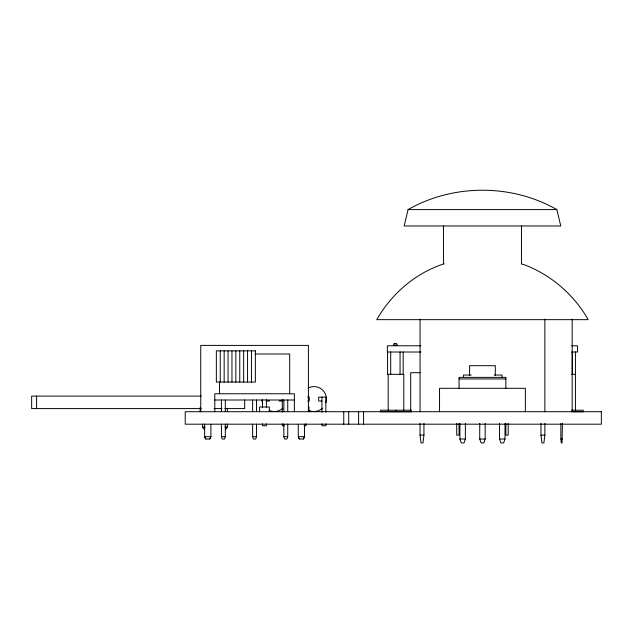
<?xml version="1.0" encoding="UTF-8"?>
<svg xmlns="http://www.w3.org/2000/svg" width="633" height="633" viewBox="0 0 633 633"><rect width="100%" height="100%" fill="white"/><g stroke="black" fill="none" stroke-linecap="round" stroke-linejoin="round"><path stroke-width="0.95" d="M562.42 423.414L562.033 442.918L561.249 442.918L560.862 439.017L560.862 423.414M423.944 423.414L423.944 435.116L422.971 442.918L421.024 442.918L420.051 435.116L420.051 423.414M544.871 423.414L544.871 435.116L543.889 442.918L541.943 442.918L540.97 435.116L540.97 423.414M408.071 209.586L404.155 225.973L560.759 225.973L556.842 209.586C511.638 183.776 453.275 183.776 408.071 209.586L556.842 209.586M287.738 424.134L287.738 436.675L286.978 439.017L284.597 439.017L283.837 436.675L283.837 424.134M256.531 424.134L256.531 436.675L255.732 439.017L253.429 439.017L252.63 436.675L252.63 424.134M225.324 424.134L225.324 436.675L224.509 439.017L222.246 439.017L221.423 436.675L221.423 424.134M465.374 423.414L465.374 439.017L464.005 442.918L461.275 442.918L459.914 439.017L459.914 423.414M485.187 423.414L485.187 439.017L483.826 442.918L481.096 442.918L479.727 439.017L479.727 423.414M505.007 423.414L505.007 439.017L503.639 442.918L500.909 442.918L499.54 439.017L499.54 423.414M298.27 424.189L298.27 436.675L299.33 439.017L303.452 439.017L304.513 436.675L304.513 424.189M303.421 439.017L304.513 436.675L298.27 436.675L299.362 439.017M209.673 439.017L210.892 436.675L210.892 424.189M225.846 429.198L227.358 427.053L227.358 424.094M444.152 263.771C415.604 272.942 391.59 293.752 376.754 319.657L588.16 319.657C574.012 294.677 551.311 275.133 524.528 264.8L521.711 264.024M420.866 345.784L387.356 345.784L387.356 352.019L420.866 352.019M571.646 345.784L577.557 345.784L577.557 352.019L571.646 352.019M255.194 353.982L289.685 353.982L289.685 393.766M420.051 372.702L410.682 372.702L410.682 411.711M571.528 374.317L575.429 374.317M471.269 375.045L463.467 375.045L463.467 377.387M494.159 375.045L502.032 375.045L502.032 377.387M459.052 378.945L505.862 378.945M201.286 396.108L31.65 396.108L31.65 408.586L201.286 408.586M307.646 397.113L309.268 397.113L309.268 401.013L307.646 401.013M214.793 400.009L294.369 400.009M266.39 401.013L269.634 401.013M279.058 401.013L282.31 401.013M321.936 401.013L318.692 401.013L318.692 397.113L325.837 397.113L325.837 412.194M214.009 408.586L221.985 408.586M224.85 408.586L244.662 408.586L244.662 399.945M411.6 410.208L380.393 410.208L380.393 411.767L411.6 411.767M571.528 410.208L583.23 410.208L583.23 411.767L571.528 411.767M284.257 425.756L282.31 425.756L282.31 423.801M304.069 425.756L306.024 425.756L306.024 423.801M202.544 424.094L202.544 427.053L205.045 427.053M224.857 427.053L227.358 427.053M420.051 435.116L423.944 435.116M540.97 435.116L544.871 435.116M221.423 436.675L225.324 436.675M252.63 436.675L256.531 436.675M283.837 436.675L287.738 436.675M459.914 439.017L465.374 439.017M479.727 439.017L485.187 439.017M499.54 439.017L505.007 439.017M560.862 439.017L562.42 439.017M202.544 427.053L203.945 429.198M205.867 439.017L204.649 436.675L204.649 424.189M575.429 351.924L575.429 410.208M572.303 351.924L572.303 374.317M572.177 319.079L572.177 411.711M544.871 319.079L544.871 411.711M525.366 411.711L525.366 388.306L439.547 388.306L439.547 411.711M521.465 225.973L521.465 263.826M508.204 423.414L508.204 435.116L505.862 435.116L505.862 423.414M505.862 388.306L505.862 377.387L459.052 377.387L459.052 388.306M495.307 375.432L495.307 365.684L469.607 365.684L469.607 375.432M459.052 423.414L459.052 435.116L456.71 435.116L456.71 423.414M443.448 225.973L443.448 263.826M420.051 319.079L420.051 411.711M403.799 410.208L403.799 374.317L387.578 374.317L387.578 351.924M403.181 351.924L403.181 374.317M400.056 351.924L400.056 374.317M395.997 410.208L395.997 411.767M390.696 351.924L390.696 374.317M388.195 374.317L388.195 410.208M363.564 411.711L363.564 424.189M358.61 411.711L358.61 424.189M348.704 411.711L348.704 424.189M343.751 411.711L343.751 424.189M325.837 423.801L325.837 425.756L321.936 425.756L321.936 423.801M321.936 397.113L321.936 412.194M308.991 407.003L308.991 411.711M308.413 411.711L308.413 345.396L200.748 345.396L200.748 411.711M294.369 411.711L294.369 393.766L214.793 393.766L214.793 411.711M287.738 400.009L287.738 411.585M283.837 400.009L283.837 411.585M282.31 399.399L282.31 412.194M269.357 411.711L269.357 407.003L259.617 407.003L259.617 411.711M266.39 399.399L266.39 407.351M266.39 423.801L266.39 425.756L262.489 425.756L262.489 423.801M262.489 399.399L262.489 407.351M256.531 400.009L256.531 411.585M252.63 400.009L252.63 411.585M251.459 350.856L251.459 382.063M247.558 350.856L247.558 382.063M243.658 350.856L243.658 382.063M239.757 350.856L239.757 382.063M235.856 350.856L235.856 382.063M231.955 350.856L231.955 382.063M228.054 350.856L228.054 382.063M227.358 408.325L227.358 411.284M225.324 400.009L225.324 411.585M224.153 350.856L224.153 382.063M221.423 400.009L221.423 411.585M220.252 350.856L220.252 382.063M219.477 382.063L219.477 393.766M200.17 407.525L200.17 411.711M36.603 396.108L36.603 408.586M282.84 408.214A12.486 12.486 0 0 1 269.144 410.406M262.648 403.403A12.486 12.486 0 0 1 261.92 400.23M308.152 388.029A12.486 12.486 0 0 1 325.908 402.746M322.466 408.214A12.486 12.486 0 0 1 308.769 410.406M210.892 436.675L209.832 439.017L205.717 439.017L204.649 436.675L210.892 436.675M394.193 343.442L393.394 345.001L397.358 345.001L396.567 343.442L394.193 343.442M255.36 350.856L216.351 350.856L216.351 382.063L255.36 382.063L255.36 350.856M601.35 411.711L185.224 411.711L185.224 424.189L601.35 424.189L601.35 411.711"/></g></svg>
